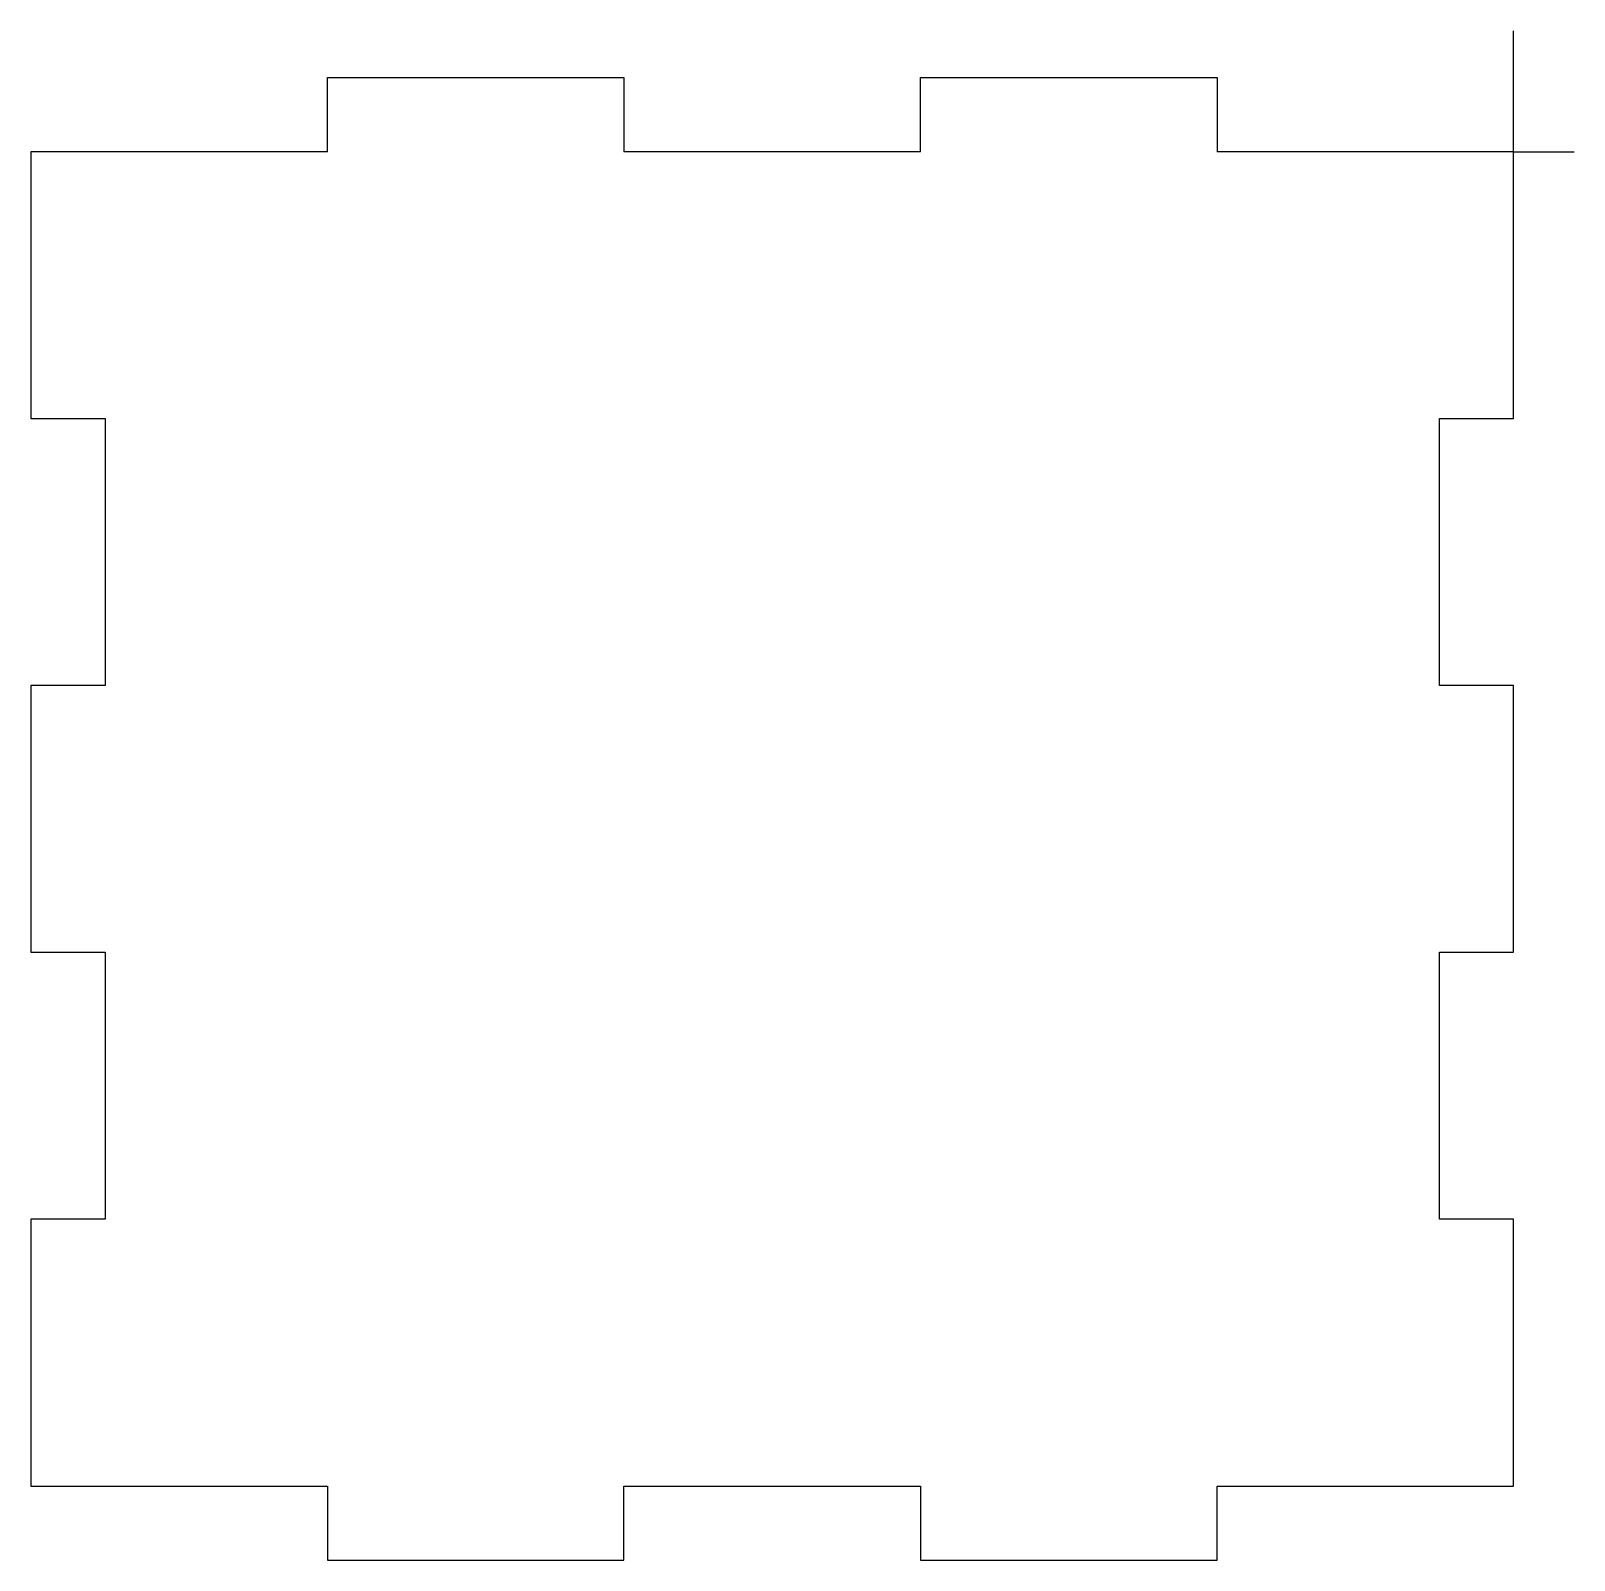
# Model space of a CAD drawing. Header units: millimetres. Extents: x -100 to 4, y -95 to 8.
import ezdxf

# ---------------------------------------------------------------- set-up
doc = ezdxf.new("R2010")
doc.units = ezdxf.units.MM
doc.header["$PDSIZE"] = -1

msp = doc.modelspace()

# ---------------------------------------------------------------- linework, layer by layer
at = {"color": 7, "linetype": 'Continuous'}
for q in [(0, 8.16), (4.08, 0)]:
    msp.add_line((0, 0), q, dxfattribs=at)
at = {"color": 7, "linetype": 'Continuous', "lineweight": 25}
for p, q in [((-80, 0), (-80, 5)), ((-80, 5), (-60, 5)), ((-60, 5), (-60, 0)), ((-40, 0), (-40, 5)), ((-40, 5), (-20, 5)), ((-20, 5), (-20, 0)), ((-100, 0), (-100, -18)), ((-80, 0), (-100, 0)), ((-40, 0), (-60, 0)), ((0, 0), (-20, 0)), ((0, -18), (0, 0)), ((-100, -18), (-95, -18)), ((-95, -18), (-95, -36)), ((-5, -36), (-5, -18)), ((-5, -18), (0, -18)), ((-95, -36), (-100, -36)), ((-100, -36), (-100, -54)), ((0, -36), (-5, -36)), ((0, -54), (0, -36)), ((-100, -54), (-95, -54)), ((-95, -54), (-95, -72)), ((-5, -54), (0, -54)), ((-5, -72), (-5, -54)), ((-95, -72), (-100, -72)), ((-100, -72), (-100, -90)), ((0, -72), (-5, -72)), ((0, -90), (0, -72)), ((-100, -90), (-80, -90)), ((-80, -90), (-80, -95)), ((-60, -95), (-60, -90)), ((-60, -90), (-40, -90)), ((-40, -90), (-40, -95)), ((-20, -95), (-20, -90)), ((-20, -90), (0, -90)), ((-80, -95), (-60, -95)), ((-40, -95), (-20, -95))]:
    msp.add_line(p, q, dxfattribs=at)
at = {"color": 7, "linetype": 'Continuous'}
msp.add_point((0, 0), dxfattribs=at)

doc.saveas('drawing.dxf')
